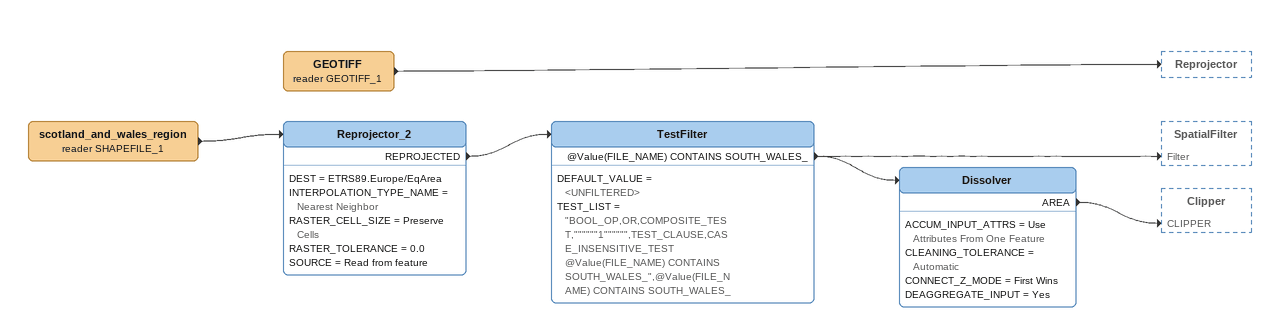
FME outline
scotland_and_wales_region (reader SHAPEFILE_1)
    -> Reprojector_2
Reprojector_2
    DEST = ETRS89.Europe/EqArea
    INTERPOLATION_TYPE_NAME = Nearest Neighbor
    RASTER_CELL_SIZE = Preserve Cells
    RASTER_TOLERANCE = 0.0
    SOURCE = Read from feature
    REPROJECTED -> TestFilter
TestFilter
    DEFAULT_VALUE = <UNFILTERED>
    TEST_LIST = "BOOL_OP,OR,COMPOSITE_TEST,""""""1"""""",TEST_CLAUSE,CASE_INSENSITIVE_TEST @Value(FILE_NAME) CONTAINS SOUTH_WALES_",@Value(FILE_NAME) CONTAINS SOUTH_WALES_
    @Value(FILE_NAME) CONTAINS SOUTH_WALES_ -> SpatialFilter [Filter]
    @Value(FILE_NAME) CONTAINS SOUTH_WALES_ -> Dissolver
Dissolver
    ACCUM_INPUT_ATTRS = Use Attributes From One Feature
    CLEANING_TOLERANCE = Automatic
    CONNECT_Z_MODE = First Wins
    DEAGGREGATE_INPUT = Yes
    AREA -> Clipper [CLIPPER]
GEOTIFF (reader GEOTIFF_1)
    -> Reprojector
